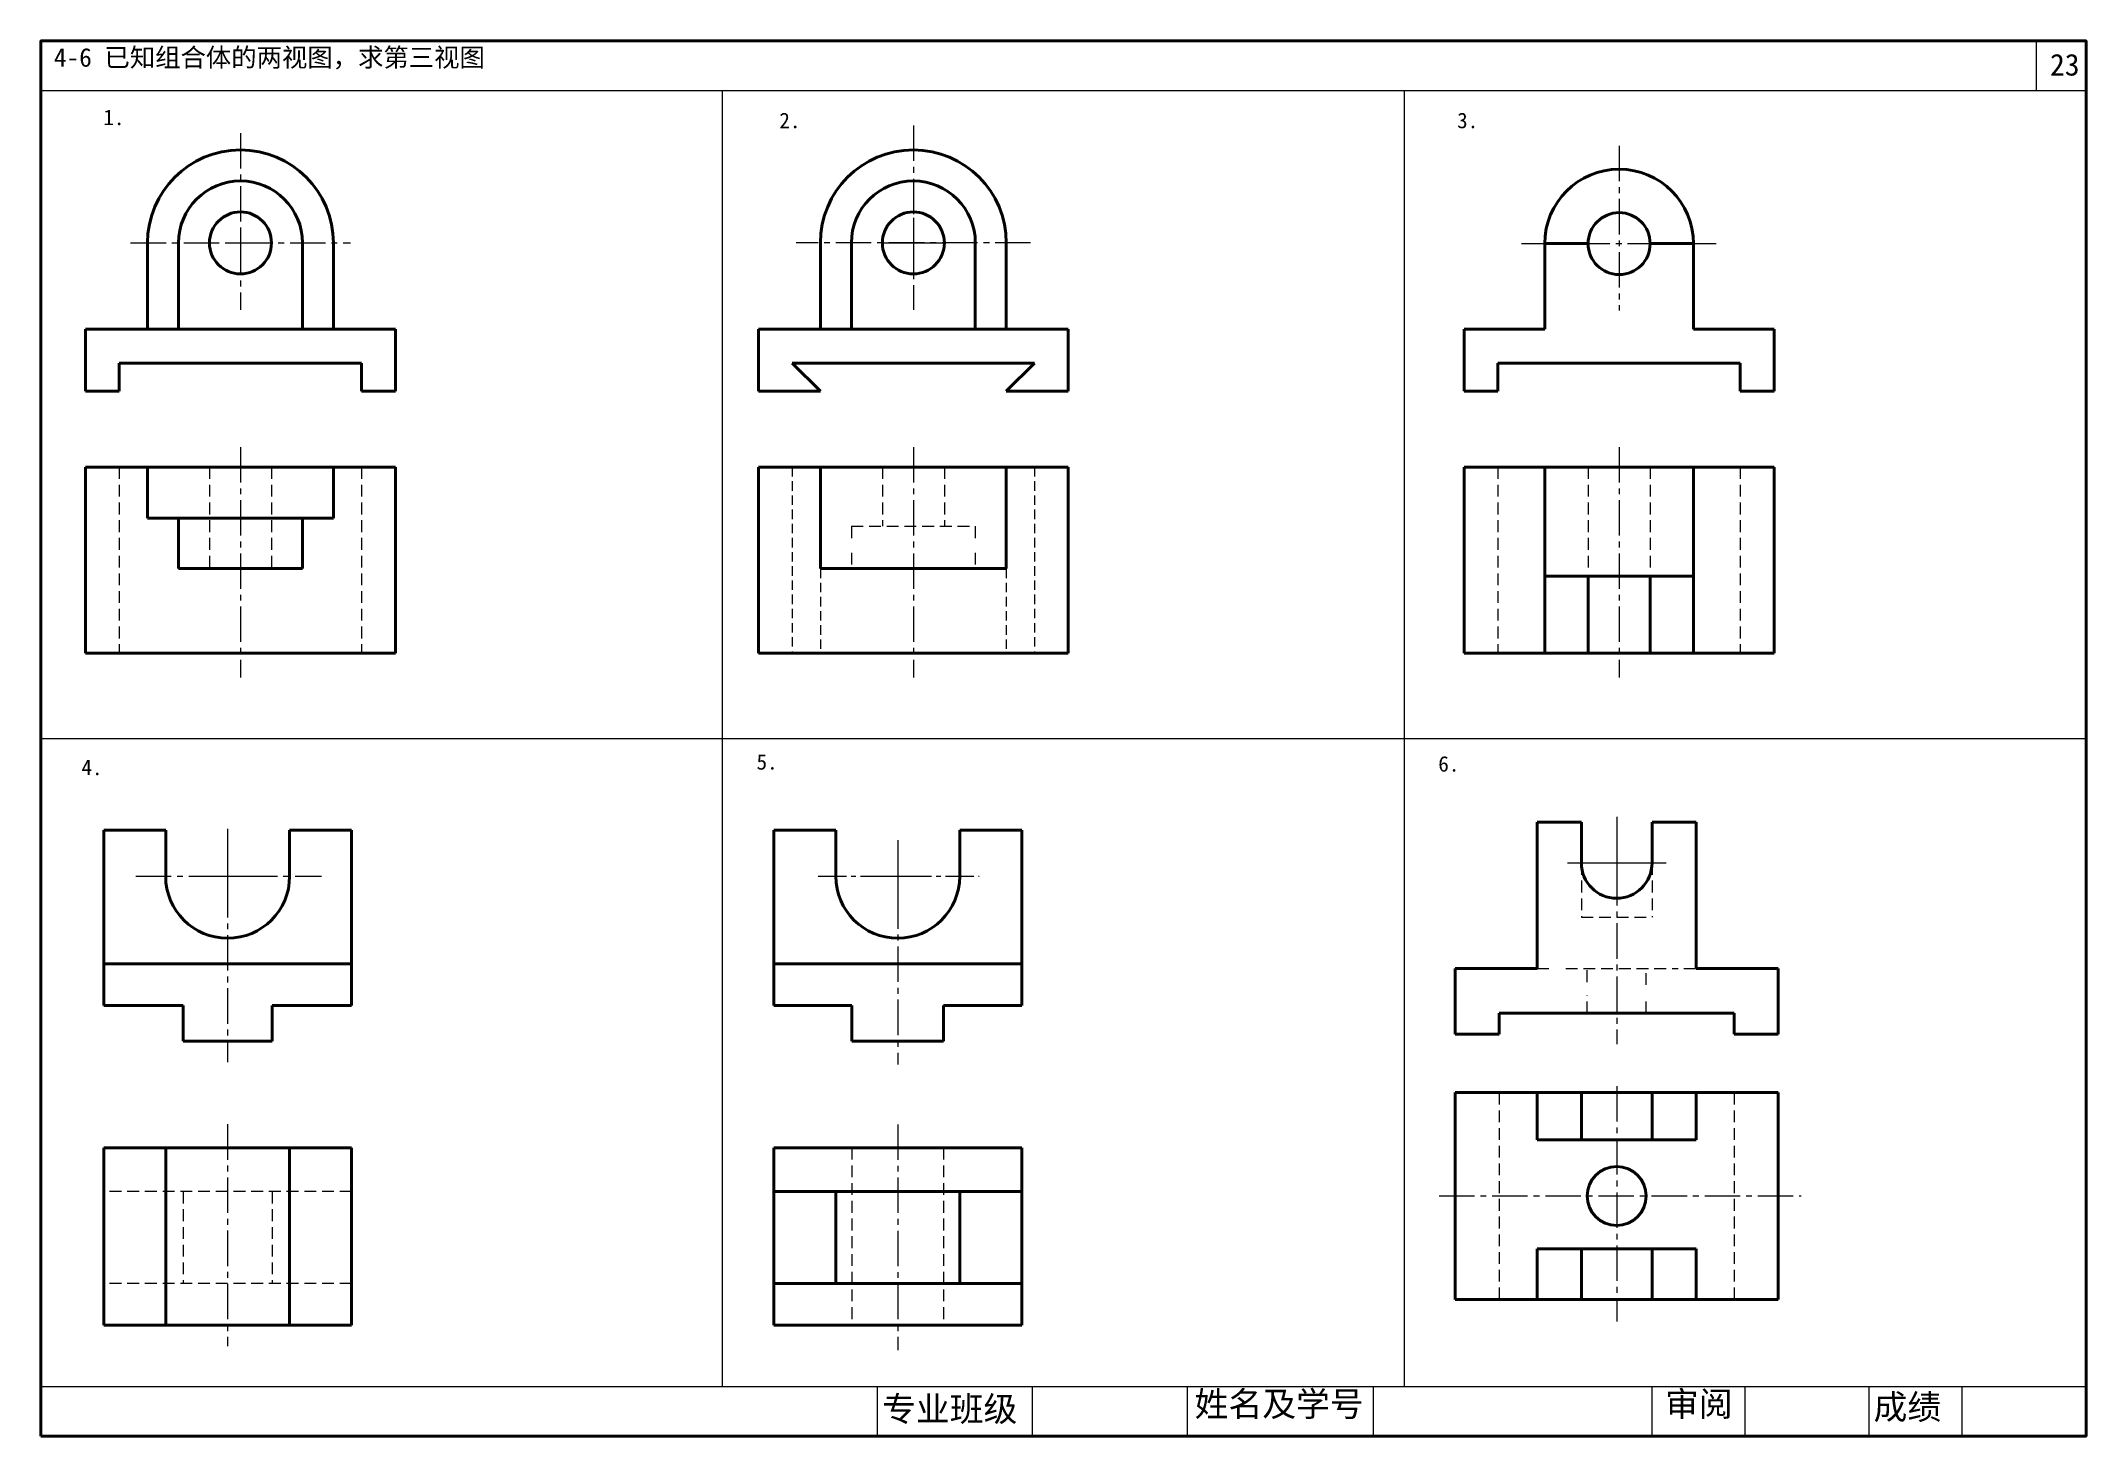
# Model space of a CAD drawing. Header units: millimetres. Extents: x 51 to 381, y 46 to 271.
import ezdxf

# ---------------------------------------------------------------- set-up
doc = ezdxf.new("R2010")
doc.units = ezdxf.units.MM
doc.header["$LTSCALE"] = 0.3
doc.linetypes.add('CENTER2', pattern=[28.575, 19.05, -3.175, 3.175, -3.175])
doc.linetypes.add('DASHED2', pattern=[9.525, 6.35, -3.175])
doc.layers.get('0').update_dxf_attribs({"lineweight": 40})
for name, color, linetype, lineweight in [('点画线', 7, 'CENTER2', 13), ('粗实线', 7, 'Continuous', 40), ('细实线', 7, 'Continuous', 13), ('虚线', 7, 'DASHED2', 13)]:
    doc.layers.add(name, color=color, linetype=linetype, lineweight=lineweight)

msp = doc.modelspace()

# ---------------------------------------------------------------- linework, layer by layer
for p, q in [((68.12, 238.54), (68.12, 224.66)), ((73.12, 238.54), (73.12, 224.66)), ((93.12, 238.54), (93.12, 224.66)), ((98.12, 238.54), (98.12, 224.66)), ((176.69, 238.54), (176.69, 224.66)), ((181.69, 238.54), (181.69, 224.66)), ((201.69, 238.54), (201.69, 224.66)), ((206.69, 238.54), (206.69, 224.66)), ((293.57, 238.43), (293.57, 224.66)), ((293.57, 238.43), (300.57, 238.43)), ((310.57, 238.43), (317.57, 238.43)), ((317.57, 238.43), (317.57, 224.66)), ((58.12, 224.66), (108.12, 224.66)), ((58.12, 224.66), (58.12, 214.66)), ((108.12, 224.66), (108.12, 214.66)), ((166.69, 224.66), (216.69, 224.66)), ((166.69, 224.66), (166.69, 214.66)), ((216.69, 224.66), (216.69, 214.66)), ((280.57, 224.66), (293.57, 224.66)), ((280.57, 224.66), (280.57, 214.66)), ((317.57, 224.66), (330.57, 224.66)), ((330.57, 224.66), (330.57, 214.66)), ((63.57, 214.66), (63.57, 219.15)), ((63.57, 219.15), (102.67, 219.15)), ((102.67, 214.66), (102.67, 219.15)), ((172.14, 219.15), (211.24, 219.15)), ((172.14, 219.15), (176.69, 214.66)), ((211.24, 219.15), (206.69, 214.66)), ((286.02, 219.15), (325.12, 219.15)), ((286.02, 214.66), (286.02, 219.15)), ((325.12, 214.66), (325.12, 219.15)), ((58.12, 214.66), (58.12, 215.83)), ((63.57, 214.66), (58.12, 214.66)), ((108.12, 214.66), (102.67, 214.66)), ((166.69, 214.66), (166.69, 215.83)), ((172.14, 214.66), (166.69, 214.66)), ((172.14, 214.66), (176.69, 214.66)), ((216.69, 214.66), (206.69, 214.66)), ((280.57, 214.66), (280.57, 215.83)), ((286.02, 214.66), (280.57, 214.66)), ((330.57, 214.66), (325.12, 214.66)), ((108.12, 202.39), (58.12, 202.39)), ((58.12, 172.39), (58.12, 202.39)), ((68.12, 202.39), (68.12, 194.14)), ((98.12, 202.39), (98.12, 194.14)), ((108.12, 172.39), (108.12, 202.39)), ((216.69, 202.39), (166.69, 202.39)), ((166.69, 172.39), (166.69, 202.39)), ((176.69, 202.39), (176.69, 194.14)), ((206.69, 202.39), (206.69, 194.14)), ((216.69, 172.39), (216.69, 202.39)), ((330.57, 202.39), (280.57, 202.39)), ((280.57, 172.39), (280.57, 202.39)), ((293.57, 202.39), (293.57, 172.39)), ((317.57, 202.39), (317.57, 172.39)), ((330.57, 172.39), (330.57, 202.39)), ((68.12, 194.14), (98.12, 194.14)), ((73.12, 194.14), (73.12, 186.03)), ((93.12, 194.14), (93.12, 186.03)), ((176.69, 194.14), (176.69, 186.02)), ((206.69, 194.14), (206.69, 186.02)), ((73.12, 186.03), (93.12, 186.03)), ((176.69, 186.02), (206.69, 186.02)), ((181.69, 186.03), (201.69, 186.03)), ((293.57, 184.8), (317.57, 184.8)), ((300.57, 184.8), (300.57, 172.39)), ((310.57, 184.8), (310.57, 172.39)), ((58.12, 182.73), (58.12, 172.39)), ((58.12, 182.73), (58.12, 172.39)), ((108.12, 182.73), (108.12, 172.39)), ((166.69, 182.73), (166.69, 172.39)), ((166.69, 182.73), (166.69, 172.39)), ((216.69, 182.73), (216.69, 172.39)), ((280.57, 182.73), (280.57, 172.39)), ((280.57, 182.73), (280.57, 172.39)), ((330.57, 182.73), (330.57, 172.39)), ((58.12, 172.39), (108.12, 172.39)), ((108.12, 172.39), (58.12, 172.39)), ((216.69, 172.39), (166.69, 172.39)), ((166.69, 172.39), (216.69, 172.39)), ((280.57, 172.39), (330.57, 172.39)), ((330.57, 172.39), (280.57, 172.39)), ((71.05, 143.81), (61.05, 143.81)), ((61.05, 143.81), (61.05, 115.55)), ((71.05, 136.41), (71.05, 143.81)), ((71.05, 143.81), (71.05, 136.41)), ((91.05, 143.81), (101.05, 143.81)), ((91.05, 136.41), (91.05, 143.81)), ((91.05, 143.81), (91.05, 136.41)), ((101.05, 143.81), (101.05, 115.55)), ((169.18, 143.81), (169.18, 115.55)), ((179.18, 143.81), (169.18, 143.81)), ((179.18, 143.81), (179.18, 136.41)), ((179.18, 136.41), (179.18, 143.81)), ((199.18, 143.81), (209.18, 143.81)), ((199.18, 143.81), (199.18, 136.41)), ((199.18, 136.41), (199.18, 143.81)), ((209.18, 143.81), (209.18, 115.55)), ((292.35, 121.51), (292.35, 145.1)), ((292.35, 145.1), (299.48, 145.1)), ((292.35, 121.51), (292.35, 142.19)), ((299.48, 138.55), (299.48, 145.1)), ((310.88, 145.1), (318, 145.1)), ((310.88, 138.55), (310.88, 145.1)), ((318, 121.51), (318, 145.1)), ((61.05, 122.28), (101.05, 122.28)), ((169.18, 122.28), (209.18, 122.28)), ((292.35, 121.51), (279.11, 121.51)), ((279.11, 121.51), (279.11, 110.94)), ((318, 121.51), (331.25, 121.51)), ((331.25, 121.51), (331.25, 110.94)), ((61.05, 115.55), (73.88, 115.55)), ((73.88, 115.55), (73.88, 109.83)), ((88.21, 115.55), (101.05, 115.55)), ((88.21, 115.55), (88.21, 109.83)), ((169.18, 115.55), (181.78, 115.55)), ((181.78, 115.55), (181.78, 109.83)), ((196.58, 115.55), (209.18, 115.55)), ((196.58, 115.55), (196.58, 109.83)), ((286.22, 110.94), (286.22, 114.32)), ((286.22, 114.32), (324.14, 114.32)), ((324.14, 110.94), (324.14, 114.32)), ((73.88, 109.83), (88.21, 109.83)), ((181.78, 109.83), (196.58, 109.83)), ((286.22, 110.94), (279.11, 110.94)), ((324.14, 110.94), (331.25, 110.94)), ((311.23, 101.51), (279.11, 101.51)), ((279.11, 101.51), (279.11, 68.17)), ((292.35, 101.51), (292.35, 93.89)), ((299.13, 101.51), (331.25, 101.51)), ((299.48, 101.51), (299.48, 93.89)), ((310.88, 101.51), (310.88, 93.89)), ((318, 101.51), (318, 93.89)), ((331.25, 101.51), (331.25, 68.17)), ((61.05, 92.62), (101.05, 92.62)), ((61.05, 92.62), (61.05, 64.02)), ((71.05, 92.62), (71.05, 64.02)), ((91.05, 92.62), (91.05, 64.02)), ((101.05, 92.62), (101.05, 64.02)), ((169.18, 92.62), (209.18, 92.62)), ((169.18, 92.62), (169.18, 64.02)), ((209.18, 92.62), (209.18, 64.02)), ((292.35, 93.89), (318, 93.89)), ((169.18, 85.55), (209.18, 85.55)), ((179.18, 85.55), (179.18, 70.75)), ((199.18, 85.55), (199.18, 70.75)), ((292.35, 76.29), (318, 76.29)), ((292.35, 76.29), (292.35, 68.17)), ((299.48, 76.29), (299.48, 68.17)), ((310.88, 76.29), (310.88, 68.17)), ((318, 76.29), (318, 68.17)), ((169.18, 70.75), (209.18, 70.75)), ((311.23, 68.17), (279.11, 68.17)), ((299.13, 68.17), (331.25, 68.17)), ((61.05, 64.02), (101.05, 64.02)), ((169.18, 64.02), (209.18, 64.02))]:
    msp.add_line(p, q)
for centre, radius in [((83.12, 238.54), 5), ((191.69, 238.54), 5), ((305.57, 238.43), 5), ((305.18, 84.84), 4.75)]:
    msp.add_circle(centre, radius)
for centre, radius, start, end in [((83.12, 238.54), 15, 0, 180), ((191.69, 238.54), 15, 0, 180), ((83.12, 238.54), 10, 0, 180), ((191.69, 238.54), 10, 0, 180), ((305.57, 238.43), 12, 0, 180), ((81.05, 136.41), 10, 180, 0), ((189.18, 136.41), 10, 180, 0), ((305.18, 138.55), 5.7, 180, 0)]:
    msp.add_arc(centre, radius, start, end)
at = {"layer": '点画线'}
for p, q in [((191.69, 257.47), (191.69, 227.73)), ((83.12, 256.27), (83.12, 227.73)), ((305.57, 254.2), (305.57, 227.62)), ((65.4, 238.54), (100.85, 238.54)), ((210.62, 238.54), (172.76, 238.54)), ((289.8, 238.43), (321.34, 238.43)), ((83.12, 205.62), (83.12, 168.47)), ((191.69, 205.62), (191.69, 168.47)), ((305.57, 205.62), (305.57, 168.47)), ((305.18, 145.96), (305.18, 109.35)), ((81.05, 144.05), (81.05, 106.44)), ((189.18, 142.23), (189.18, 106.06)), ((66.22, 136.41), (96.2, 136.41)), ((297.22, 138.55), (311.7, 138.55)), ((305.18, 102.57), (305.18, 64.6)), ((81.05, 96.4), (81.05, 60.64)), ((189.18, 96.39), (189.18, 59.98)), ((276.52, 84.84), (334.93, 84.84))]:
    msp.add_line(p, q, dxfattribs=at)
at = {"layer": '点画线', "ltscale": 0.8}
msp.add_line((176.31, 136.41), (202.32, 136.41), dxfattribs=at)
at = {"layer": '粗实线'}
msp.add_lwpolyline([(50.92, 46.12), (380.92, 46.12), (380.92, 271.12), (50.92, 271.12)], close=True, dxfattribs=at)
at = {"layer": '细实线'}
for p, q in [((372.92, 263.12), (372.92, 271.12)), ((50.92, 263.12), (380.92, 263.12)), ((160.92, 54.12), (160.92, 263.12)), ((160.92, 55.12), (160.92, 261.12)), ((270.92, 54.12), (270.92, 263.12)), ((270.92, 55.12), (270.92, 261.12)), ((191.69, 242.6), (191.69, 233.54)), ((81.4, 238.54), (85.63, 238.54)), ((83.12, 240.06), (83.12, 236.4)), ((186.69, 238.54), (196.69, 238.54)), ((50.92, 158.62), (380.92, 158.62)), ((305.18, 142.55), (305.18, 138.55)), ((305.18, 142.55), (305.18, 132.85)), ((81.05, 139.8), (81.05, 133.37)), ((189.18, 139.76), (189.18, 132.32)), ((77.72, 136.41), (85.24, 136.41)), ((185.86, 136.41), (193.89, 136.41)), ((299.48, 138.55), (313.14, 138.55)), ((50.92, 54.12), (380.92, 54.12)), ((185.92, 46.12), (185.92, 54.12)), ((210.92, 46.12), (210.92, 54.12)), ((235.92, 46.12), (235.92, 54.12)), ((265.92, 46.12), (265.92, 54.12)), ((310.92, 46.12), (310.92, 54.12)), ((325.92, 46.12), (325.92, 54.12)), ((345.92, 46.12), (345.92, 54.12)), ((360.92, 46.12), (360.92, 54.12))]:
    msp.add_line(p, q, dxfattribs=at)
at = {"layer": '虚线'}
for p, q in [((63.57, 202.39), (63.57, 172.39)), ((78.12, 202.39), (78.12, 186.03)), ((88.12, 202.39), (88.12, 186.03)), ((102.67, 202.39), (102.67, 172.39)), ((186.69, 202.39), (186.69, 192.85)), ((196.69, 202.39), (196.69, 192.85)), ((286.02, 202.39), (286.02, 172.39)), ((300.57, 202.39), (300.57, 186.03)), ((310.57, 202.39), (310.57, 186.03)), ((325.12, 202.39), (325.12, 172.39)), ((181.69, 192.85), (181.69, 190.4)), ((181.69, 192.85), (201.69, 192.85)), ((201.69, 192.85), (201.69, 190.13)), ((181.69, 188.56), (181.69, 186.02)), ((201.69, 188.56), (201.69, 186.02)), ((299.48, 138.55), (299.48, 129.83)), ((310.88, 138.55), (310.88, 129.83)), ((299.48, 129.83), (310.88, 129.83)), ((292.35, 121.51), (294.61, 121.51)), ((296.96, 121.51), (315.11, 121.51)), ((300.43, 119.33), (300.43, 121.51)), ((309.93, 118.89), (309.93, 121.51)), ((315.99, 121.51), (318, 121.51)), ((300.43, 114.32), (300.43, 117.25)), ((309.93, 114.32), (309.93, 117.14)), ((286.22, 101.51), (286.22, 68.17)), ((324.14, 101.51), (324.14, 68.17)), ((181.78, 92.62), (181.78, 64.02)), ((196.58, 92.62), (196.58, 64.02)), ((101.05, 85.55), (61.05, 85.55)), ((73.88, 85.55), (73.88, 70.75)), ((88.21, 85.55), (88.21, 70.75)), ((101.05, 70.75), (61.05, 70.75))]:
    msp.add_line(p, q, dxfattribs=at)
at = {"layer": '虚线', "ltscale": 0.8}
for p, q in [((172.14, 202.39), (172.14, 172.39)), ((211.24, 202.39), (211.24, 172.39)), ((176.69, 186.02), (176.69, 172.39)), ((206.69, 186.02), (206.69, 172.39))]:
    msp.add_line(p, q, dxfattribs=at)

# ---------------------------------------------------------------- texts
at = {"char_height": 2.5, "width": 8.3908, "attachment_point": 1}
for s, insert in [('{\\f仿宋_GB2312|b0|i0|c134|p49;1.}', (60.99, 260.04)), ('{\\f仿宋_GB2312|b0|i0|c134|p49;2.}', (170.07, 259.54)), ('{\\f仿宋_GB2312|b0|i0|c134|p49;3.}', (279.43, 259.54)), ('{\\f仿宋_GB2312|b0|i0|c134|p49;4.}', (57.46, 155.21)), ('{\\f仿宋_GB2312|b0|i0|c134|p49;5.}', (166.39, 156.1)), ('{\\f仿宋_GB2312|b0|i0|c134|p49;6.}', (276.39, 155.78))]:
    msp.add_mtext(s, dxfattribs=dict(at, insert=insert))
at = {"layer": '点画线', "insert": (53.01, 269.96), "char_height": 3, "width": 180.6047, "attachment_point": 1}
msp.add_mtext('{\\fSimHei|b0|i0|c134|p2;4-6 已知组合体的两视图，求第三视图}', dxfattribs=at)
at = {"layer": '细实线', "attachment_point": 1}
for s, insert, char_height, width in [('{\\fSimSun|b0|i0|c134|p2;23}', (375.1, 269.03), 3.5, 6.4564), ('{\\f仿宋_GB2312|b0|i0|c134|p49;专业班级}', (186.65, 52.5), 4, 23.3701), ('{\\f仿宋_GB2312|b0|i0|c134|p49;姓名及学号}', (237.08, 53.3), 4, 29.8443), ('{\\f仿宋_GB2312|b0|i0|c134|p49;审阅}', (312.98, 53.3), 4, 13.7378), ('{\\f仿宋_GB2312|b0|i0|c134|p49;成绩}', (346.62, 52.83), 4, 13.2641)]:
    msp.add_mtext(s, dxfattribs=dict(at, insert=insert, char_height=char_height, width=width))

doc.saveas('drawing.dxf')
